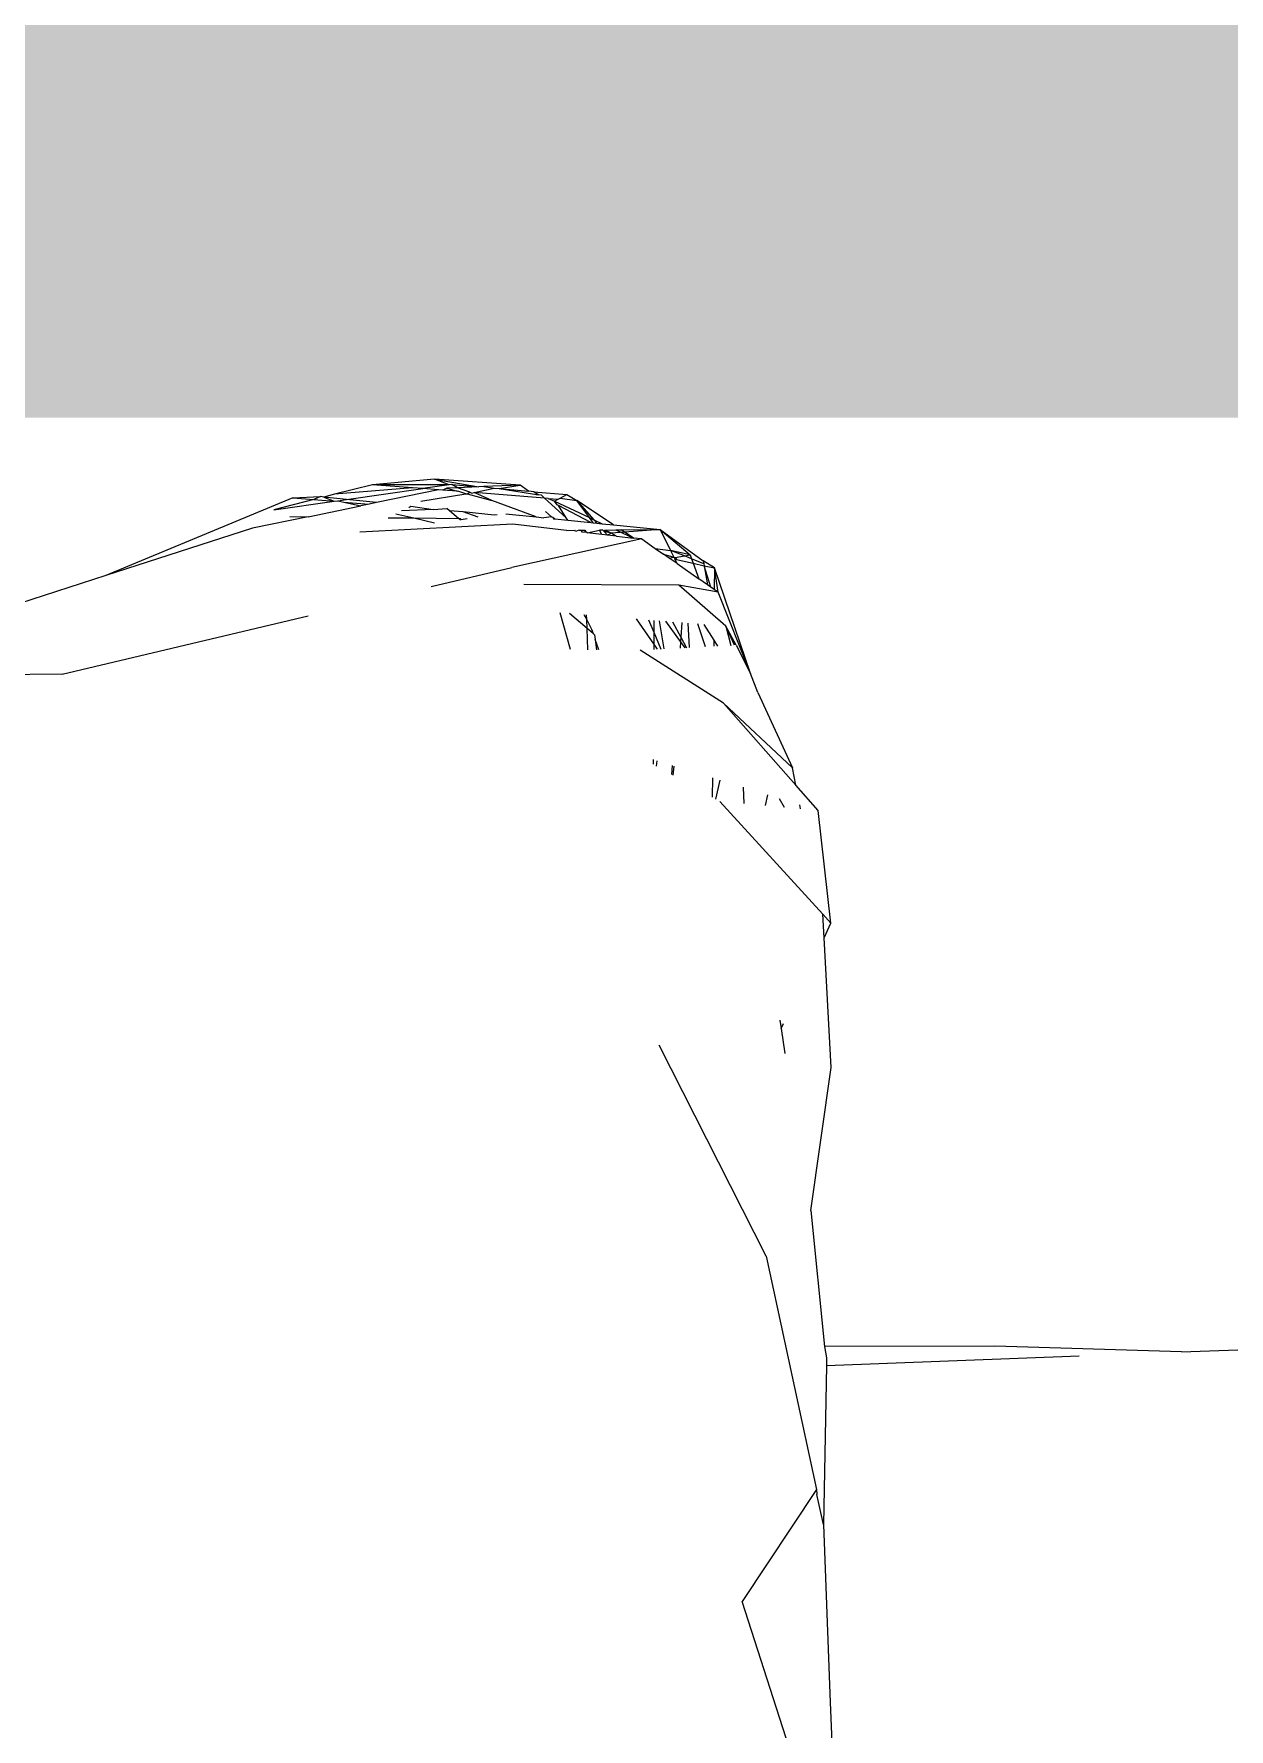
# Model space of a CAD drawing. Header units: millimetres. Extents: x 0 to 460473, y -68369 to 85219.
# Drawn here: x 228595.25 to 228624.79, y -29894.56 to -29852.67 of the extents above; entities that cross this region are included whole.
import ezdxf

# ---------------------------------------------------------------- set-up
doc = ezdxf.new("R2010")
doc.units = ezdxf.units.MM
doc.header["$LTSCALE"] = 50
doc.linetypes.add('HIDDEN2', pattern=[0.1875, 0.125, -0.0625])
doc.layers.add('fur', color=6, linetype='Continuous')
doc.layers.add('hid', color=8, linetype='HIDDEN2')

msp = doc.modelspace()

# ---------------------------------------------------------------- linework, layer by layer
at = {"layer": 'fur', "color": 40, "lineweight": 50, "true_color": 0xf8d731, "const_width": 20}
msp.add_lwpolyline([(227948.79534532, -29852.15140199), (229958.57693828, -29852.15140199), (229958.57693828, -31062.19639215), (227948.79534532, -31062.19639215)], close=True, dxfattribs=at)
at = {"layer": 'hid'}
for p, q in [((228603.61606216, -29863.81046195), (228602.68076935, -29864.04850584)), ((228604.60455555, -29863.88743357), (228602.68076935, -29864.04850584)), ((228602.97808569, -29864.17513465), (228604.86336228, -29863.90758623)), ((228605.15282848, -29863.67547138), (228603.61606216, -29863.81046195)), ((228605.51789846, -29863.81096238), (228603.61606216, -29863.81046195)), ((228604.60455555, -29863.88743357), (228603.61606216, -29863.81046195)), ((228605.24832466, -29863.93756233), (228603.71491734, -29864.25391539)), ((228604.86336228, -29863.90758623), (228604.60455555, -29863.88743357)), ((228605.51789846, -29863.81096238), (228604.86336228, -29863.90758623)), ((228605.24832466, -29863.93756233), (228604.86336228, -29863.90758623)), ((228607.26650708, -29863.82414849), (228605.15282848, -29863.67547138)), ((228605.51789846, -29863.81096238), (228605.15282848, -29863.67547138)), ((228605.15282848, -29863.67547138), (228606.24798017, -29863.86389989)), ((228605.35444257, -29863.94582548), (228605.24832466, -29863.93756233)), ((228605.45544913, -29863.89483105), (228605.35444257, -29863.94582548)), ((228605.71503215, -29863.97390373), (228605.35444257, -29863.94582548)), ((228605.71643149, -29863.88464534), (228605.45544913, -29863.89483105)), ((228605.45544913, -29863.89483105), (228605.71503215, -29863.97390373)), ((228605.58209654, -29863.80558729), (228605.51789846, -29863.81096238)), ((228605.58209654, -29863.80558729), (228606.24798017, -29863.86389989)), ((228605.71643149, -29863.88464534), (228605.58209654, -29863.80558729)), ((228605.75441929, -29863.97697071), (228605.71503215, -29863.97390373)), ((228606.24798017, -29863.86389989), (228605.71643149, -29863.88464534)), ((228606.02115929, -29863.99774112), (228605.71643149, -29863.88464534)), ((228605.92849507, -29864.03892757), (228605.75441929, -29863.97697071)), ((228605.96096033, -29864.03371621), (228606.02115929, -29863.99774112)), ((228606.02115929, -29863.99774112), (228606.07064955, -29864.01610879)), ((228606.13153323, -29864.00633567), (228606.62849299, -29863.89722207)), ((228606.37401365, -29863.85898101), (228606.24798017, -29863.86389989)), ((228607.26650708, -29863.82414849), (228606.37401365, -29863.85898101)), ((228606.37401365, -29863.85898101), (228606.62849299, -29863.89722207)), ((228606.62849299, -29863.89722207), (228606.74675966, -29863.90757889)), ((228606.74675966, -29863.90757889), (228607.26650708, -29863.82414849)), ((228606.74675966, -29863.90757889), (228607.47492757, -29863.97134584)), ((228606.74675966, -29863.90757889), (228607.57038322, -29864.03876156)), ((228607.47492757, -29863.97134584), (228607.26650708, -29863.82414849)), ((228607.60631743, -29863.98285188), (228607.47492757, -29863.97134584)), ((228607.60631743, -29863.98285188), (228608.4209982, -29864.05419491)), ((228607.71508793, -29864.06050659), (228607.60631743, -29863.98285188)), ((228601.6476948, -29864.13500176), (228597.02660499, -29866.05836339)), ((228602.1719734, -29864.17800086), (228601.18143236, -29864.43010613)), ((228601.18143236, -29864.43010613), (228602.67004307, -29864.21885042)), ((228601.6476948, -29864.13500176), (228602.33092424, -29864.10594129)), ((228601.6476948, -29864.13500176), (228602.1719734, -29864.17800086)), ((228602.03259001, -29864.60099173), (228603.32833065, -29864.33367103)), ((228602.33092424, -29864.10594129), (228602.1719734, -29864.17800086)), ((228602.1719734, -29864.17800086), (228602.67004307, -29864.21885042)), ((228602.41836714, -29864.11529053), (228602.33092424, -29864.10594129)), ((228602.68076935, -29864.04850584), (228602.41836714, -29864.11529053)), ((228602.97808569, -29864.17513465), (228602.41836714, -29864.11529053)), ((228602.41836714, -29864.11529053), (228602.67004307, -29864.21885042)), ((228602.67004307, -29864.21885042), (228602.76587603, -29864.20525031)), ((228602.76587603, -29864.20525031), (228602.97808569, -29864.17513465)), ((228602.76587603, -29864.20525031), (228602.91255418, -29864.23874015)), ((228602.91255418, -29864.23874015), (228603.53931159, -29864.29014413)), ((228602.91255418, -29864.23874015), (228603.32833065, -29864.33367103)), ((228603.71491734, -29864.25391539), (228602.97808569, -29864.17513465)), ((228603.53931159, -29864.29014413), (228603.32833065, -29864.33367103)), ((228603.71491734, -29864.25391539), (228603.53931159, -29864.29014413)), ((228605.11680181, -29864.41952317), (228604.33984533, -29864.45805765)), ((228604.51408442, -29864.37009085), (228604.56431471, -29864.34473146)), ((228604.56431471, -29864.34473146), (228605.11680181, -29864.41952317)), ((228604.81646041, -29864.21743254), (228605.92849507, -29864.03892757)), ((228605.11680181, -29864.41952317), (228605.45911524, -29864.40254556)), ((228605.52584277, -29864.45307097), (228605.45911524, -29864.40254556)), ((228605.92849507, -29864.03892757), (228605.96096033, -29864.03371621)), ((228605.96096033, -29864.03371621), (228606.56594128, -29864.1999299)), ((228606.07064955, -29864.01610879), (228606.13153323, -29864.00633567)), ((228606.56594128, -29864.1999299), (228606.13153323, -29864.00633567)), ((228607.86905548, -29864.14163239), (228606.13153323, -29864.00633567)), ((228607.6620965, -29864.60675372), (228606.56594128, -29864.1999299)), ((228607.57038322, -29864.03876156), (228607.71508793, -29864.06050659)), ((228607.79986747, -29864.07324656), (228607.71508793, -29864.06050659)), ((228607.86905548, -29864.14163239), (228607.79986747, -29864.07324656)), ((228607.96174715, -29864.14885006), (228607.86905548, -29864.14163239)), ((228608.40819177, -29864.63046535), (228607.86905548, -29864.14163239)), ((228607.96174715, -29864.14885006), (228608.20654288, -29864.16791172)), ((228607.96174715, -29864.14885006), (228608.11904411, -29864.21430871)), ((228608.11904411, -29864.21430871), (228608.20654288, -29864.16791172)), ((228608.1837595, -29864.30745053), (228608.11904411, -29864.21430871)), ((228608.11904411, -29864.21430871), (228608.97950344, -29864.62417807)), ((228608.22061413, -29864.3268693), (228608.1837595, -29864.30745053)), ((228608.20654288, -29864.16791172), (228608.25584756, -29864.14176748)), ((228609.01292413, -29864.74433894), (228608.22061413, -29864.3268693)), ((228608.40819177, -29864.63046535), (228608.22061413, -29864.3268693)), ((228608.25584756, -29864.14176748), (228608.4209982, -29864.05419491)), ((228608.25584756, -29864.14176748), (228608.66996034, -29864.20399693)), ((228608.4209982, -29864.05419491), (228608.66996034, -29864.20399693)), ((228609.57356259, -29864.80144139), (228608.66996034, -29864.20399693)), ((228608.66996034, -29864.20399693), (228609.08822846, -29864.67495647)), ((228608.97950344, -29864.62417807), (228608.66996034, -29864.20399693)), ((228602.03259001, -29864.60099173), (228600.64984653, -29864.88626174)), ((228601.57303948, -29864.59528208), (228602.03259001, -29864.60099173)), ((228607.08653445, -29864.78576877), (228603.30377631, -29864.98113011)), ((228604.00811387, -29864.62553644), (228604.64108095, -29864.63340069)), ((228604.19450081, -29864.53143665), (228604.64108095, -29864.63340069)), ((228604.64108095, -29864.63340069), (228605.1526847, -29864.75021103)), ((228604.64108095, -29864.63340069), (228605.74532426, -29864.64712026)), ((228605.74532426, -29864.64712026), (228605.52584277, -29864.45307097)), ((228605.86305382, -29864.48072759), (228605.52584277, -29864.45307097)), ((228605.77500812, -29864.67248606), (228605.74532426, -29864.64712026)), ((228605.74532426, -29864.64712026), (228605.78273212, -29864.64758503)), ((228605.77500812, -29864.67248606), (228605.80986823, -29864.66813222)), ((228605.78273212, -29864.64758503), (228605.80986823, -29864.66813222)), ((228605.80986823, -29864.66813222), (228605.95704382, -29864.64975075)), ((228606.22962174, -29864.61570718), (228605.86305382, -29864.48072759)), ((228606.63047939, -29864.56564214), (228605.86305382, -29864.48072759)), ((228606.69956555, -29864.55701363), (228606.63047939, -29864.56564214)), ((228606.9125609, -29864.53041162), (228607.6620965, -29864.60675372)), ((228608.41615103, -29864.93853878), (228607.08653445, -29864.78576877)), ((228607.6620965, -29864.60675372), (228607.85812204, -29864.62671942)), ((228608.04512915, -29864.60632496), (228607.85812204, -29864.62671942)), ((228607.8944116, -29864.47304063), (228608.04512915, -29864.60632496)), ((228608.04512915, -29864.60632496), (228608.0736123, -29864.61415048)), ((228608.0736123, -29864.61415048), (228608.09553509, -29864.65090054)), ((228608.0736123, -29864.61415048), (228608.12395912, -29864.6537956)), ((228608.09553509, -29864.65090054), (228608.12395912, -29864.6537956)), ((228608.12395912, -29864.6537956), (228608.44728257, -29864.68672692)), ((228608.44728257, -29864.68672692), (228608.40819177, -29864.63046535)), ((228608.44728257, -29864.68672692), (228609.01292413, -29864.74433894)), ((228609.07249451, -29864.75040634), (228608.97950344, -29864.62417807)), ((228608.97950344, -29864.62417807), (228609.08822846, -29864.67495647)), ((228609.01292413, -29864.74433894), (228609.07249451, -29864.75040634)), ((228609.07249451, -29864.75040634), (228609.16346594, -29864.75967201)), ((228609.08822846, -29864.67495647), (228609.16346594, -29864.75967201)), ((228609.08822846, -29864.67495647), (228609.29922536, -29864.77349945)), ((228609.16346594, -29864.75967201), (228609.29922536, -29864.77349945)), ((228609.29922536, -29864.77349945), (228609.57356259, -29864.80144139)), ((228609.57356259, -29864.80144139), (228610.73031372, -29864.91925943)), ((228600.64984653, -29864.88626174), (228597.02660499, -29866.05836339)), ((228610.2733832, -29865.15193067), (228607.06587092, -29865.8566939)), ((228608.41615103, -29864.93853878), (228608.6210566, -29864.93683171)), ((228608.64012268, -29864.96427263), (228608.6210566, -29864.93683171)), ((228608.73004183, -29864.93592375), (228608.64012268, -29864.96427263)), ((228608.73004183, -29864.93592375), (228608.76990002, -29864.93559169)), ((228608.76990002, -29864.93559169), (228608.83940803, -29864.93501262)), ((228608.81378573, -29864.98422613), (228608.76990002, -29864.93559169)), ((228608.81378573, -29864.98422613), (228608.89180066, -29864.97201501)), ((228608.89180066, -29864.97201501), (228608.83940803, -29864.93501262)), ((228608.86937978, -29864.93476292), (228608.89180066, -29864.97201501)), ((228608.9276081, -29864.99730407), (228608.89180066, -29864.97201501)), ((228608.9276081, -29864.99730407), (228609.22964608, -29864.93176153)), ((228609.28459864, -29865.0383215), (228608.9276081, -29864.99730407)), ((228609.31566547, -29864.9310449), (228609.22964608, -29864.93176153)), ((228609.28459864, -29865.0383215), (228609.22964608, -29864.93176153)), ((228609.42529713, -29865.05448745), (228609.28459864, -29865.0383215)), ((228609.31566547, -29864.9310449), (228609.34427075, -29864.96325375)), ((228609.34427075, -29864.96325375), (228609.3664676, -29864.93062167)), ((228609.34427075, -29864.96325375), (228609.42529713, -29865.05448745)), ((228609.52006255, -29865.01155114), (228609.34427075, -29864.96325375)), ((228609.3664676, -29864.93062167), (228609.63093261, -29864.92841841)), ((228609.52006255, -29865.01155114), (228609.3664676, -29864.93062167)), ((228609.52006255, -29865.01155114), (228609.42529713, -29865.05448745)), ((228609.65070359, -29865.08038615), (228609.42529713, -29865.05448745)), ((228610.73031372, -29864.91925943), (228609.52006255, -29865.01155114)), ((228609.65070359, -29865.08038615), (228609.52006255, -29865.01155114)), ((228609.63093261, -29864.92841841), (228609.76393259, -29864.92731038)), ((228609.63093261, -29864.92841841), (228610.06796096, -29865.12832811)), ((228609.65070359, -29865.08038615), (228610.06796096, -29865.12832811)), ((228609.76393259, -29864.92731038), (228610.73031372, -29864.91925943)), ((228610.06796096, -29865.12832811), (228609.76393259, -29864.92731038)), ((228610.2733832, -29865.15193067), (228610.06796096, -29865.12832811)), ((228610.2733832, -29865.15193067), (228610.60668596, -29865.38412955)), ((228610.73031372, -29864.91925943), (228611.46953465, -29865.54715304)), ((228610.73031372, -29864.91925943), (228611.79681822, -29865.6922679)), ((228610.73031372, -29864.91925943), (228610.98828393, -29865.43977749)), ((228610.60668596, -29865.38412955), (228610.81033935, -29865.52600684)), ((228610.60668596, -29865.38412955), (228610.98828393, -29865.43977749)), ((228610.81033935, -29865.52600684), (228611.06732628, -29865.59926479)), ((228610.95000178, -29865.62330415), (228610.81033935, -29865.52600684)), ((228610.95000178, -29865.62330415), (228611.06732628, -29865.59926479)), ((228611.14739286, -29865.76081873), (228610.95000178, -29865.62330415)), ((228611.46953465, -29865.54715304), (228610.98828393, -29865.43977749)), ((228610.98828393, -29865.43977749), (228611.06732628, -29865.59926479)), ((228611.33083523, -29865.57201733), (228610.98828393, -29865.43977749)), ((228611.06732628, -29865.59926479), (228611.09825777, -29865.61371089)), ((228611.0947968, -29865.6546933), (228611.09825777, -29865.61371089)), ((228611.14739286, -29865.76081873), (228611.0947968, -29865.6546933)), ((228611.09825777, -29865.61371089), (228611.33083523, -29865.57201733)), ((228611.09825777, -29865.61371089), (228611.13169302, -29865.66269178)), ((228611.13169302, -29865.66269178), (228611.54531594, -29865.75235834)), ((228611.33083523, -29865.57201733), (228611.46953465, -29865.54715304)), ((228611.50414231, -29865.64086583), (228611.33083523, -29865.57201733)), ((228611.46953465, -29865.54715304), (228611.50414231, -29865.64086583)), ((228611.50414231, -29865.64086583), (228611.54531594, -29865.75235834)), ((228611.80935863, -29865.76211701), (228611.50414231, -29865.64086583)), ((228597.02660499, -29866.05836339), (228594.59187879, -29866.8459859)), ((228595.94756154, -29868.49369706), (228607.06587092, -29865.8566939)), ((228611.14739286, -29865.76081873), (228611.68735923, -29866.136992)), ((228611.54531594, -29865.75235834), (228611.68735923, -29866.136992)), ((228611.54531594, -29865.75235834), (228611.81822845, -29865.81152123)), ((228612.07244297, -29865.86663071), (228611.79681822, -29865.6922679)), ((228611.79681822, -29865.6922679), (228611.80935863, -29865.76211701)), ((228611.80935863, -29865.76211701), (228611.81822845, -29865.81152123)), ((228611.81822845, -29865.81152123), (228611.90372403, -29866.28772482)), ((228611.9820149, -29866.34226698), (228611.81822845, -29865.81152123)), ((228611.81822845, -29865.81152123), (228612.07244297, -29865.86663071)), ((228612.07244297, -29865.86663071), (228612.06732921, -29866.40170209)), ((228612.16342914, -29866.46865112), (228612.07244297, -29865.86663071)), ((228612.96232627, -29868.47806468), (228612.07244297, -29865.86663071)), ((228611.1899105, -29866.28941365), (228607.36049279, -29866.27385224)), ((228612.16342914, -29866.46865112), (228611.1899105, -29866.28941365)), ((228612.35673308, -29867.30690502), (228611.1899105, -29866.28941365)), ((228611.90372403, -29866.28772482), (228611.68735923, -29866.136992)), ((228611.9820149, -29866.34226698), (228611.90372403, -29866.28772482)), ((228612.06732921, -29866.40170209), (228611.9820149, -29866.34226698)), ((228612.16342914, -29866.46865112), (228612.06732921, -29866.40170209)), ((228612.96232627, -29868.47806468), (228612.16342914, -29866.46865112)), ((228608.51014392, -29867.88660785), (228608.25454855, -29866.97422273)), ((228608.92173713, -29867.36146601), (228608.4910145, -29866.99339984)), ((228608.84599242, -29867.02218813), (228608.91452247, -29867.1524981)), ((228608.91452247, -29867.1524981), (228608.91020328, -29867.02739555)), ((228608.92173713, -29867.36146601), (228608.91452247, -29867.1524981)), ((228608.91452247, -29867.1524981), (228609.03400213, -29867.37968882)), ((228610.57240541, -29867.74531642), (228610.14305929, -29867.12737871)), ((228610.44551166, -29867.15190724), (228610.57425376, -29867.45781742)), ((228610.57615235, -29867.16250204), (228610.57425376, -29867.45781742)), ((228610.83038465, -29867.86841838), (228610.71599772, -29867.17384333)), ((228611.2322927, -29867.68216751), (228610.86682676, -29867.18607539)), ((228611.03528473, -29867.19973713), (228611.23930625, -29867.57887298)), ((228611.26379076, -29867.2182687), (228611.23930625, -29867.57887298)), ((228611.45523875, -29867.83575993), (228611.42045889, -29867.2309743)), ((228611.85374079, -29867.81493194), (228611.6599872, -29867.25039976)), ((228611.80788105, -29867.26239378), (228612.05537921, -29867.65207381)), ((228612.61302744, -29867.77524728), (228612.35673308, -29867.30690502)), ((228612.35673308, -29867.30690502), (228612.48119412, -29867.78213764)), ((228612.56757413, -29867.77762293), (228612.35673308, -29867.30690502)), ((228608.93997912, -29867.88983383), (228608.92173713, -29867.36146601)), ((228609.07303025, -29867.4907508), (228608.92173713, -29867.36146601)), ((228609.03400213, -29867.37968882), (228609.07303025, -29867.4907508)), ((228609.10822703, -29867.52082757), (228609.07303025, -29867.4907508)), ((228609.10822703, -29867.52082757), (228609.12325078, -29867.63366291)), ((228609.12325078, -29867.63366291), (228609.15757676, -29867.89146694)), ((228609.2139941, -29867.89189036), (228609.12325078, -29867.63366291)), ((228610.57240541, -29867.74531642), (228610.571527, -29867.88194776)), ((228610.57425376, -29867.45781742), (228610.57240541, -29867.74531642)), ((228610.66398014, -29867.87711563), (228610.57240541, -29867.74531642)), ((228610.57425376, -29867.45781742), (228610.74884836, -29867.87267993)), ((228611.2322927, -29867.68216751), (228611.22103286, -29867.84800087)), ((228611.23930625, -29867.57887298), (228611.2322927, -29867.68216751)), ((228611.34951346, -29867.84128574), (228611.2322927, -29867.68216751)), ((228611.23930625, -29867.57887298), (228611.37966834, -29867.83970968)), ((228612.05537921, -29867.65207381), (228612.05392274, -29867.80446929)), ((228612.05537921, -29867.65207381), (228612.14901381, -29867.79949929)), ((228612.29207624, -29869.20764715), (228610.23472241, -29867.89955109)), ((228612.61302744, -29867.77524728), (228612.96232627, -29868.47806468)), ((228595.94756154, -29868.49369706), (228589.32765047, -29868.54893908)), ((228613.14855076, -29868.9464629), (228612.96232627, -29868.47806468)), ((228613.14855076, -29868.9464629), (228613.99981657, -29870.80822276)), ((228613.99981657, -29870.80822276), (228612.29207624, -29869.20764715)), ((228614.08501316, -29871.23734896), (228612.29207624, -29869.20764715)), ((228610.55403641, -29870.60250498), (228610.55330332, -29870.71653241)), ((228610.63993888, -29870.76484546), (228610.65246756, -29870.63283543)), ((228611.0241698, -29870.74737128), (228611.0090088, -29870.97066038)), ((228611.04853205, -29870.99270086), (228611.08020678, -29870.76463844)), ((228612.02285589, -29871.05510511), (228612.01828388, -29871.53349108)), ((228612.10620867, -29871.58252307), (228612.21749644, -29871.1150814)), ((228614.08501316, -29871.23734896), (228613.99981657, -29870.80822276)), ((228612.77977971, -29871.28834263), (228612.79893998, -29871.69200644)), ((228613.33640577, -29871.74118849), (228613.39385622, -29871.47756337)), ((228614.63505331, -29871.86002423), (228614.08501316, -29871.23734896)), ((228614.74922565, -29874.42778109), (228612.20508947, -29871.63766477)), ((228613.6697215, -29871.56256814), (228613.79897828, -29871.78351725)), ((228614.20074578, -29871.82028192), (228614.1808495, -29871.72006646)), ((228614.95067198, -29874.64870428), (228614.63505331, -29871.86002423)), ((228614.74922565, -29874.42778109), (228614.95067198, -29874.64870428)), ((228614.78055221, -29875.00798129), (228614.74922565, -29874.42778109)), ((228614.78055221, -29875.00798129), (228614.95067198, -29874.64870428)), ((228614.95367153, -29878.21433002), (228614.78055221, -29875.00798129)), ((228613.68772649, -29877.04067433), (228613.71819272, -29877.25158483)), ((228613.71819272, -29877.25158483), (228613.77829967, -29877.12464459)), ((228613.71819272, -29877.25158483), (228613.81428905, -29877.8659626)), ((228613.3515818, -29882.87225441), (228610.70965019, -29877.66443097)), ((228614.45874678, -29881.74789551), (228614.95367153, -29878.21433002)), ((228623.62168534, -29885.24261171), (228736.547534, -29880.89959703)), ((228614.45874678, -29881.74789551), (228614.79547283, -29885.10896899)), ((228613.3515818, -29882.87225441), (228614.5987255, -29888.63935125)), ((228619.00640698, -29885.10005339), (228614.79547283, -29885.10896899)), ((228614.79547283, -29885.10896899), (228614.8446881, -29885.38514124)), ((228614.8409357, -29885.58031052), (228623.62168534, -29885.24261171)), ((228623.62168534, -29885.24261171), (228619.00640698, -29885.10005339)), ((228614.8409357, -29885.58031052), (228614.76536683, -29889.51079033)), ((228614.8446881, -29885.38514124), (228614.8409357, -29885.58031052)), ((228614.5987255, -29888.63935125), (228612.75467257, -29891.40778272)), ((228614.5987255, -29888.63935125), (228614.60683435, -29888.76638893)), ((228614.76536683, -29889.51079033), (228614.60683435, -29888.76638893)), ((228614.76536683, -29889.51079033), (228614.9350077, -29893.90773296)), ((228613.99015137, -29895.24995163), (228612.75467257, -29891.40778272)), ((228614.9350077, -29893.90773296), (228615.12197927, -29898.48335059))]:
    msp.add_line(p, q, dxfattribs=at)

doc.saveas('drawing.dxf')
